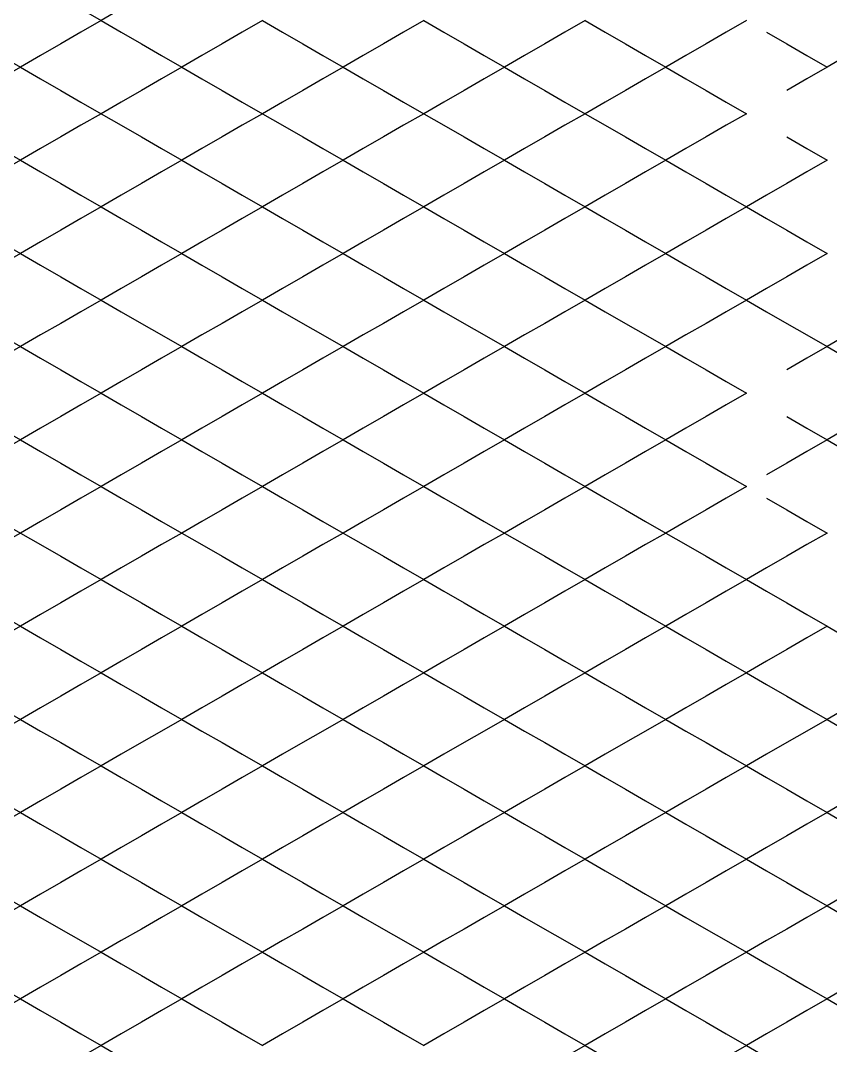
# Model space of a CAD drawing. Header units: metres. Extents: x 0 to 1028, y -291 to 246.
# Drawn here: x 413.2 to 477.1, y 7.1 to 87.9 of the extents above; entities that cross this region are included whole.
import ezdxf

# ---------------------------------------------------------------- set-up
doc = ezdxf.new("R2010")
doc.units = ezdxf.units.M
doc.layers.add('LAYER_02_PROJECTION', color=7, linetype='Continuous')

msp = doc.modelspace()

# ---------------------------------------------------------------- linework, layer by layer
at = {"layer": 'LAYER_02_PROJECTION'}
for points in [[(413.233, 91.611), (414.824, 90.692), (416.415, 89.774), (418.006, 88.855), (419.597, 87.937)], [(413.233, 91.611), (414.824, 90.692), (416.415, 89.774), (418.006, 88.855), (419.597, 87.937)], [(425.961, 91.611), (424.37, 90.692), (422.779, 89.774), (421.188, 88.855), (419.597, 87.937)], [(425.961, 91.611), (424.37, 90.692), (422.779, 89.774), (421.188, 88.855), (419.597, 87.937)], [(406.869, 87.937), (408.46, 87.018), (410.051, 86.1), (411.642, 85.181), (413.233, 84.262)], [(406.869, 87.937), (408.46, 87.018), (410.051, 86.1), (411.642, 85.181), (413.233, 84.262)], [(419.597, 87.937), (418.006, 87.018), (416.415, 86.1), (414.824, 85.181), (413.233, 84.262)], [(419.597, 87.937), (418.006, 87.018), (416.415, 86.1), (414.824, 85.181), (413.233, 84.262)], [(419.597, 87.937), (421.188, 87.018), (422.779, 86.1), (424.37, 85.181), (425.961, 84.262)], [(419.597, 87.937), (421.188, 87.018), (422.779, 86.1), (424.37, 85.181), (425.961, 84.262)], [(432.325, 87.937), (430.734, 87.018), (429.143, 86.1), (427.552, 85.181), (425.961, 84.262)], [(432.325, 87.937), (430.734, 87.018), (429.143, 86.1), (427.552, 85.181), (425.961, 84.262)], [(432.325, 87.937), (433.916, 87.018), (435.507, 86.1), (437.098, 85.181), (438.689, 84.262)], [(432.325, 87.937), (433.916, 87.018), (435.507, 86.1), (437.098, 85.181), (438.689, 84.262)], [(445.053, 87.937), (443.462, 87.018), (441.871, 86.1), (440.28, 85.181), (438.689, 84.262)], [(445.053, 87.937), (443.462, 87.018), (441.871, 86.1), (440.28, 85.181), (438.689, 84.262)], [(445.053, 87.937), (446.644, 87.018), (448.235, 86.1), (449.826, 85.181), (451.417, 84.262)], [(445.053, 87.937), (446.644, 87.018), (448.235, 86.1), (449.826, 85.181), (451.417, 84.262)], [(457.781, 87.937), (456.19, 87.018), (454.599, 86.1), (453.008, 85.181), (451.417, 84.262)], [(457.781, 87.937), (456.19, 87.018), (454.599, 86.1), (453.008, 85.181), (451.417, 84.262)], [(457.781, 87.937), (459.372, 87.018), (460.963, 86.1), (462.554, 85.181), (464.145, 84.262)], [(457.781, 87.937), (459.372, 87.018), (460.963, 86.1), (462.554, 85.181), (464.145, 84.262)], [(470.509, 87.937), (468.918, 87.018), (467.327, 86.1), (465.736, 85.181), (464.145, 84.262)], [(483.237, 87.937), (481.646, 87.018), (480.055, 86.1), (478.464, 85.181), (476.873, 84.262)], [(472.1, 87.018), (473.691, 86.1), (475.282, 85.181), (476.873, 84.262)], [(472.1, 87.018), (473.691, 86.1), (475.282, 85.181), (476.873, 84.262)], [(413.233, 84.262), (411.642, 83.344), (410.051, 82.425), (408.46, 81.507), (406.869, 80.588)], [(413.233, 84.262), (411.642, 83.344), (410.051, 82.425), (408.46, 81.507), (406.869, 80.588)], [(413.233, 84.262), (414.824, 83.344), (416.415, 82.425), (418.006, 81.507), (419.597, 80.588)], [(413.233, 84.262), (414.824, 83.344), (416.415, 82.425), (418.006, 81.507), (419.597, 80.588)], [(425.961, 84.262), (424.37, 83.344), (422.779, 82.425), (421.188, 81.507), (419.597, 80.588)], [(425.961, 84.262), (424.37, 83.344), (422.779, 82.425), (421.188, 81.507), (419.597, 80.588)], [(425.961, 84.262), (427.552, 83.344), (429.143, 82.425), (430.734, 81.507), (432.325, 80.588)], [(425.961, 84.262), (427.552, 83.344), (429.143, 82.425), (430.734, 81.507), (432.325, 80.588)], [(438.689, 84.262), (437.098, 83.344), (435.507, 82.425), (433.916, 81.507), (432.325, 80.588)], [(438.689, 84.262), (437.098, 83.344), (435.507, 82.425), (433.916, 81.507), (432.325, 80.588)], [(438.689, 84.262), (440.28, 83.344), (441.871, 82.425), (443.462, 81.507), (445.053, 80.588)], [(438.689, 84.262), (440.28, 83.344), (441.871, 82.425), (443.462, 81.507), (445.053, 80.588)], [(451.417, 84.262), (449.826, 83.344), (448.235, 82.425), (446.644, 81.507), (445.053, 80.588)], [(451.417, 84.262), (449.826, 83.344), (448.235, 82.425), (446.644, 81.507), (445.053, 80.588)], [(451.417, 84.262), (453.008, 83.344), (454.599, 82.425), (456.19, 81.507), (457.781, 80.588)], [(451.417, 84.262), (453.008, 83.344), (454.599, 82.425), (456.19, 81.507), (457.781, 80.588)], [(464.145, 84.262), (462.554, 83.344), (460.963, 82.425), (459.372, 81.507), (457.781, 80.588)], [(464.145, 84.262), (462.554, 83.344), (460.963, 82.425), (459.372, 81.507), (457.781, 80.588)], [(464.145, 84.262), (465.736, 83.344), (467.327, 82.425), (468.918, 81.507), (470.509, 80.588)], [(476.873, 84.262), (475.282, 83.344), (473.691, 82.425)], [(406.869, 80.588), (408.46, 79.67), (410.051, 78.751), (411.642, 77.833), (413.233, 76.914)], [(406.869, 80.588), (408.46, 79.67), (410.051, 78.751), (411.642, 77.833), (413.233, 76.914)], [(419.597, 80.588), (418.006, 79.67), (416.415, 78.751), (414.824, 77.833), (413.233, 76.914)], [(419.597, 80.588), (418.006, 79.67), (416.415, 78.751), (414.824, 77.833), (413.233, 76.914)], [(419.597, 80.588), (421.188, 79.67), (422.779, 78.751), (424.37, 77.833), (425.961, 76.914)], [(419.597, 80.588), (421.188, 79.67), (422.779, 78.751), (424.37, 77.833), (425.961, 76.914)], [(432.325, 80.588), (430.734, 79.67), (429.143, 78.751), (427.552, 77.833), (425.961, 76.914)], [(432.325, 80.588), (430.734, 79.67), (429.143, 78.751), (427.552, 77.833), (425.961, 76.914)], [(432.325, 80.588), (433.916, 79.67), (435.507, 78.751), (437.098, 77.833), (438.689, 76.914)], [(432.325, 80.588), (433.916, 79.67), (435.507, 78.751), (437.098, 77.833), (438.689, 76.914)], [(445.053, 80.588), (443.462, 79.67), (441.871, 78.751), (440.28, 77.833), (438.689, 76.914)], [(445.053, 80.588), (443.462, 79.67), (441.871, 78.751), (440.28, 77.833), (438.689, 76.914)], [(445.053, 80.588), (446.644, 79.67), (448.235, 78.751), (449.826, 77.833), (451.417, 76.914)], [(445.053, 80.588), (446.644, 79.67), (448.235, 78.751), (449.826, 77.833), (451.417, 76.914)], [(457.781, 80.588), (456.19, 79.67), (454.599, 78.751), (453.008, 77.833), (451.417, 76.914)], [(457.781, 80.588), (456.19, 79.67), (454.599, 78.751), (453.008, 77.833), (451.417, 76.914)], [(457.781, 80.588), (459.372, 79.67), (460.963, 78.751), (462.554, 77.833), (464.145, 76.914)], [(457.781, 80.588), (459.372, 79.67), (460.963, 78.751), (462.554, 77.833), (464.145, 76.914)], [(470.509, 80.588), (468.918, 79.67), (467.327, 78.751), (465.736, 77.833), (464.145, 76.914)], [(473.691, 78.751), (475.282, 77.833), (476.873, 76.914)], [(413.233, 76.914), (411.642, 75.995), (410.051, 75.077), (408.46, 74.158), (406.869, 73.24)], [(413.233, 76.914), (411.642, 75.995), (410.051, 75.077), (408.46, 74.158), (406.869, 73.24)], [(413.233, 76.914), (414.824, 75.995), (416.415, 75.077), (418.006, 74.158), (419.597, 73.24)], [(413.233, 76.914), (414.824, 75.995), (416.415, 75.077), (418.006, 74.158), (419.597, 73.24)], [(425.961, 76.914), (424.37, 75.995), (422.779, 75.077), (421.188, 74.158), (419.597, 73.24)], [(425.961, 76.914), (424.37, 75.995), (422.779, 75.077), (421.188, 74.158), (419.597, 73.24)], [(425.961, 76.914), (427.552, 75.995), (429.143, 75.077), (430.734, 74.158), (432.325, 73.24)], [(425.961, 76.914), (427.552, 75.995), (429.143, 75.077), (430.734, 74.158), (432.325, 73.24)], [(438.689, 76.914), (437.098, 75.995), (435.507, 75.077), (433.916, 74.158), (432.325, 73.24)], [(438.689, 76.914), (437.098, 75.995), (435.507, 75.077), (433.916, 74.158), (432.325, 73.24)], [(438.689, 76.914), (440.28, 75.995), (441.871, 75.077), (443.462, 74.158), (445.053, 73.24)], [(438.689, 76.914), (440.28, 75.995), (441.871, 75.077), (443.462, 74.158), (445.053, 73.24)], [(451.417, 76.914), (449.826, 75.995), (448.235, 75.077), (446.644, 74.158), (445.053, 73.24)], [(451.417, 76.914), (449.826, 75.995), (448.235, 75.077), (446.644, 74.158), (445.053, 73.24)], [(451.417, 76.914), (453.008, 75.995), (454.599, 75.077), (456.19, 74.158), (457.781, 73.24)], [(451.417, 76.914), (453.008, 75.995), (454.599, 75.077), (456.19, 74.158), (457.781, 73.24)], [(464.145, 76.914), (462.554, 75.995), (460.963, 75.077), (459.372, 74.158), (457.781, 73.24)], [(464.145, 76.914), (462.554, 75.995), (460.963, 75.077), (459.372, 74.158), (457.781, 73.24)], [(464.145, 76.914), (465.736, 75.995), (467.327, 75.077), (468.918, 74.158), (470.509, 73.24)], [(476.873, 76.914), (475.282, 75.995), (473.691, 75.077), (472.1, 74.158), (470.509, 73.24)], [(406.869, 73.24), (408.46, 72.321), (410.051, 71.403), (411.642, 70.484), (413.233, 69.566)], [(406.869, 73.24), (408.46, 72.321), (410.051, 71.403), (411.642, 70.484), (413.233, 69.566)], [(419.597, 73.24), (418.006, 72.321), (416.415, 71.403), (414.824, 70.484), (413.233, 69.566)], [(419.597, 73.24), (418.006, 72.321), (416.415, 71.403), (414.824, 70.484), (413.233, 69.566)], [(419.597, 73.24), (421.188, 72.321), (422.779, 71.403), (424.37, 70.484), (425.961, 69.566)], [(419.597, 73.24), (421.188, 72.321), (422.779, 71.403), (424.37, 70.484), (425.961, 69.566)], [(432.325, 73.24), (430.734, 72.321), (429.143, 71.403), (427.552, 70.484), (425.961, 69.566)], [(432.325, 73.24), (430.734, 72.321), (429.143, 71.403), (427.552, 70.484), (425.961, 69.566)], [(432.325, 73.24), (433.916, 72.321), (435.507, 71.403), (437.098, 70.484), (438.689, 69.566)], [(432.325, 73.24), (433.916, 72.321), (435.507, 71.403), (437.098, 70.484), (438.689, 69.566)], [(445.053, 73.24), (443.462, 72.321), (441.871, 71.403), (440.28, 70.484), (438.689, 69.566)], [(445.053, 73.24), (443.462, 72.321), (441.871, 71.403), (440.28, 70.484), (438.689, 69.566)], [(445.053, 73.24), (446.644, 72.321), (448.235, 71.403), (449.826, 70.484), (451.417, 69.566)], [(445.053, 73.24), (446.644, 72.321), (448.235, 71.403), (449.826, 70.484), (451.417, 69.566)], [(457.781, 73.24), (456.19, 72.321), (454.599, 71.403), (453.008, 70.484), (451.417, 69.566)], [(457.781, 73.24), (456.19, 72.321), (454.599, 71.403), (453.008, 70.484), (451.417, 69.566)], [(457.781, 73.24), (459.372, 72.321), (460.963, 71.403), (462.554, 70.484), (464.145, 69.566)], [(457.781, 73.24), (459.372, 72.321), (460.963, 71.403), (462.554, 70.484), (464.145, 69.566)], [(470.509, 73.24), (468.918, 72.321), (467.327, 71.403), (465.736, 70.484), (464.145, 69.566)], [(470.509, 73.24), (472.1, 72.321), (473.691, 71.403), (475.282, 70.484), (476.873, 69.566)], [(413.233, 69.566), (411.642, 68.647), (410.051, 67.728), (408.46, 66.81), (406.869, 65.891)], [(413.233, 69.566), (411.642, 68.647), (410.051, 67.728), (408.46, 66.81), (406.869, 65.891)], [(413.233, 69.566), (414.824, 68.647), (416.415, 67.728), (418.006, 66.81), (419.597, 65.891)], [(413.233, 69.566), (414.824, 68.647), (416.415, 67.728), (418.006, 66.81), (419.597, 65.891)], [(425.961, 69.566), (424.37, 68.647), (422.779, 67.728), (421.188, 66.81), (419.597, 65.891)], [(425.961, 69.566), (424.37, 68.647), (422.779, 67.728), (421.188, 66.81), (419.597, 65.891)], [(425.961, 69.566), (427.552, 68.647), (429.143, 67.728), (430.734, 66.81), (432.325, 65.891)], [(425.961, 69.566), (427.552, 68.647), (429.143, 67.728), (430.734, 66.81), (432.325, 65.891)], [(438.689, 69.566), (437.098, 68.647), (435.507, 67.728), (433.916, 66.81), (432.325, 65.891)], [(438.689, 69.566), (437.098, 68.647), (435.507, 67.728), (433.916, 66.81), (432.325, 65.891)], [(438.689, 69.566), (440.28, 68.647), (441.871, 67.728), (443.462, 66.81), (445.053, 65.891)], [(438.689, 69.566), (440.28, 68.647), (441.871, 67.728), (443.462, 66.81), (445.053, 65.891)], [(451.417, 69.566), (449.826, 68.647), (448.235, 67.728), (446.644, 66.81), (445.053, 65.891)], [(451.417, 69.566), (449.826, 68.647), (448.235, 67.728), (446.644, 66.81), (445.053, 65.891)], [(451.417, 69.566), (453.008, 68.647), (454.599, 67.728), (456.19, 66.81), (457.781, 65.891)], [(451.417, 69.566), (453.008, 68.647), (454.599, 67.728), (456.19, 66.81), (457.781, 65.891)], [(464.145, 69.566), (462.554, 68.647), (460.963, 67.728), (459.372, 66.81), (457.781, 65.891)], [(464.145, 69.566), (462.554, 68.647), (460.963, 67.728), (459.372, 66.81), (457.781, 65.891)], [(464.145, 69.566), (465.736, 68.647), (467.327, 67.728), (468.918, 66.81), (470.509, 65.891)], [(476.873, 69.566), (475.282, 68.647), (473.691, 67.728), (472.1, 66.81), (470.509, 65.891)], [(406.869, 65.891), (408.46, 64.973), (410.051, 64.054), (411.642, 63.136), (413.233, 62.217)], [(406.869, 65.891), (408.46, 64.973), (410.051, 64.054), (411.642, 63.136), (413.233, 62.217)], [(419.597, 65.891), (418.006, 64.973), (416.415, 64.054), (414.824, 63.136), (413.233, 62.217)], [(419.597, 65.891), (418.006, 64.973), (416.415, 64.054), (414.824, 63.136), (413.233, 62.217)], [(419.597, 65.891), (421.188, 64.973), (422.779, 64.054), (424.37, 63.136), (425.961, 62.217)], [(419.597, 65.891), (421.188, 64.973), (422.779, 64.054), (424.37, 63.136), (425.961, 62.217)], [(432.325, 65.891), (430.734, 64.973), (429.143, 64.054), (427.552, 63.136), (425.961, 62.217)], [(432.325, 65.891), (430.734, 64.973), (429.143, 64.054), (427.552, 63.136), (425.961, 62.217)], [(432.325, 65.891), (433.916, 64.973), (435.507, 64.054), (437.098, 63.136), (438.689, 62.217)], [(432.325, 65.891), (433.916, 64.973), (435.507, 64.054), (437.098, 63.136), (438.689, 62.217)], [(445.053, 65.891), (443.462, 64.973), (441.871, 64.054), (440.28, 63.136), (438.689, 62.217)], [(445.053, 65.891), (443.462, 64.973), (441.871, 64.054), (440.28, 63.136), (438.689, 62.217)], [(445.053, 65.891), (446.644, 64.973), (448.235, 64.054), (449.826, 63.136), (451.417, 62.217)], [(445.053, 65.891), (446.644, 64.973), (448.235, 64.054), (449.826, 63.136), (451.417, 62.217)], [(457.781, 65.891), (456.19, 64.973), (454.599, 64.054), (453.008, 63.136), (451.417, 62.217)], [(457.781, 65.891), (456.19, 64.973), (454.599, 64.054), (453.008, 63.136), (451.417, 62.217)], [(457.781, 65.891), (459.372, 64.973), (460.963, 64.054), (462.554, 63.136), (464.145, 62.217)], [(457.781, 65.891), (459.372, 64.973), (460.963, 64.054), (462.554, 63.136), (464.145, 62.217)], [(470.509, 65.891), (468.918, 64.973), (467.327, 64.054), (465.736, 63.136), (464.145, 62.217)], [(470.509, 65.891), (472.1, 64.973), (473.691, 64.054), (475.282, 63.136), (476.873, 62.217)], [(483.237, 65.891), (481.646, 64.973), (480.055, 64.054), (478.464, 63.136), (476.873, 62.217)], [(413.233, 62.217), (411.642, 61.298), (410.051, 60.38), (408.46, 59.461), (406.869, 58.543)], [(413.233, 62.217), (411.642, 61.298), (410.051, 60.38), (408.46, 59.461), (406.869, 58.543)], [(413.233, 62.217), (414.824, 61.298), (416.415, 60.38), (418.006, 59.461), (419.597, 58.543)], [(413.233, 62.217), (414.824, 61.298), (416.415, 60.38), (418.006, 59.461), (419.597, 58.543)], [(425.961, 62.217), (424.37, 61.298), (422.779, 60.38), (421.188, 59.461), (419.597, 58.543)], [(425.961, 62.217), (424.37, 61.298), (422.779, 60.38), (421.188, 59.461), (419.597, 58.543)], [(425.961, 62.217), (427.552, 61.298), (429.143, 60.38), (430.734, 59.461), (432.325, 58.543)], [(425.961, 62.217), (427.552, 61.298), (429.143, 60.38), (430.734, 59.461), (432.325, 58.543)], [(438.689, 62.217), (437.098, 61.298), (435.507, 60.38), (433.916, 59.461), (432.325, 58.543)], [(438.689, 62.217), (437.098, 61.298), (435.507, 60.38), (433.916, 59.461), (432.325, 58.543)], [(438.689, 62.217), (440.28, 61.298), (441.871, 60.38), (443.462, 59.461), (445.053, 58.543)], [(438.689, 62.217), (440.28, 61.298), (441.871, 60.38), (443.462, 59.461), (445.053, 58.543)], [(451.417, 62.217), (449.826, 61.298), (448.235, 60.38), (446.644, 59.461), (445.053, 58.543)], [(451.417, 62.217), (449.826, 61.298), (448.235, 60.38), (446.644, 59.461), (445.053, 58.543)], [(451.417, 62.217), (453.008, 61.298), (454.599, 60.38), (456.19, 59.461), (457.781, 58.543)], [(451.417, 62.217), (453.008, 61.298), (454.599, 60.38), (456.19, 59.461), (457.781, 58.543)], [(464.145, 62.217), (462.554, 61.298), (460.963, 60.38), (459.372, 59.461), (457.781, 58.543)], [(464.145, 62.217), (462.554, 61.298), (460.963, 60.38), (459.372, 59.461), (457.781, 58.543)], [(464.145, 62.217), (465.736, 61.298), (467.327, 60.38), (468.918, 59.461), (470.509, 58.543)], [(476.873, 62.217), (475.282, 61.298), (473.691, 60.38)], [(476.873, 62.217), (478.464, 61.298), (480.055, 60.38), (481.646, 59.461), (483.237, 58.543)], [(406.869, 58.543), (408.46, 57.624), (410.051, 56.706), (411.642, 55.787), (413.233, 54.869)], [(406.869, 58.543), (408.46, 57.624), (410.051, 56.706), (411.642, 55.787), (413.233, 54.869)], [(419.597, 58.543), (418.006, 57.624), (416.415, 56.706), (414.824, 55.787), (413.233, 54.869)], [(419.597, 58.543), (418.006, 57.624), (416.415, 56.706), (414.824, 55.787), (413.233, 54.869)], [(419.597, 58.543), (421.188, 57.624), (422.779, 56.706), (424.37, 55.787), (425.961, 54.869)], [(419.597, 58.543), (421.188, 57.624), (422.779, 56.706), (424.37, 55.787), (425.961, 54.869)], [(432.325, 58.543), (430.734, 57.624), (429.143, 56.706), (427.552, 55.787), (425.961, 54.869)], [(432.325, 58.543), (430.734, 57.624), (429.143, 56.706), (427.552, 55.787), (425.961, 54.869)], [(432.325, 58.543), (433.916, 57.624), (435.507, 56.706), (437.098, 55.787), (438.689, 54.869)], [(432.325, 58.543), (433.916, 57.624), (435.507, 56.706), (437.098, 55.787), (438.689, 54.869)], [(445.053, 58.543), (443.462, 57.624), (441.871, 56.706), (440.28, 55.787), (438.689, 54.869)], [(445.053, 58.543), (443.462, 57.624), (441.871, 56.706), (440.28, 55.787), (438.689, 54.869)], [(445.053, 58.543), (446.644, 57.624), (448.235, 56.706), (449.826, 55.787), (451.417, 54.869)], [(445.053, 58.543), (446.644, 57.624), (448.235, 56.706), (449.826, 55.787), (451.417, 54.869)], [(457.781, 58.543), (456.19, 57.624), (454.599, 56.706), (453.008, 55.787), (451.417, 54.869)], [(457.781, 58.543), (456.19, 57.624), (454.599, 56.706), (453.008, 55.787), (451.417, 54.869)], [(457.781, 58.543), (459.372, 57.624), (460.963, 56.706), (462.554, 55.787), (464.145, 54.869)], [(457.781, 58.543), (459.372, 57.624), (460.963, 56.706), (462.554, 55.787), (464.145, 54.869)], [(470.509, 58.543), (468.918, 57.624), (467.327, 56.706), (465.736, 55.787), (464.145, 54.869)], [(483.237, 58.543), (481.646, 57.624), (480.055, 56.706), (478.464, 55.787), (476.873, 54.869)], [(473.691, 56.706), (475.282, 55.787), (476.873, 54.869)], [(413.233, 54.869), (411.642, 53.95), (410.051, 53.031), (408.46, 52.113), (406.869, 51.194)], [(413.233, 54.869), (411.642, 53.95), (410.051, 53.031), (408.46, 52.113), (406.869, 51.194)], [(413.233, 54.869), (414.824, 53.95), (416.415, 53.031), (418.006, 52.113), (419.597, 51.194)], [(413.233, 54.869), (414.824, 53.95), (416.415, 53.031), (418.006, 52.113), (419.597, 51.194)], [(425.961, 54.869), (424.37, 53.95), (422.779, 53.031), (421.188, 52.113), (419.597, 51.194)], [(425.961, 54.869), (424.37, 53.95), (422.779, 53.031), (421.188, 52.113), (419.597, 51.194)], [(425.961, 54.869), (427.552, 53.95), (429.143, 53.031), (430.734, 52.113), (432.325, 51.194)], [(425.961, 54.869), (427.552, 53.95), (429.143, 53.031), (430.734, 52.113), (432.325, 51.194)], [(438.689, 54.869), (437.098, 53.95), (435.507, 53.031), (433.916, 52.113), (432.325, 51.194)], [(438.689, 54.869), (437.098, 53.95), (435.507, 53.031), (433.916, 52.113), (432.325, 51.194)], [(438.689, 54.869), (440.28, 53.95), (441.871, 53.031), (443.462, 52.113), (445.053, 51.194)], [(438.689, 54.869), (440.28, 53.95), (441.871, 53.031), (443.462, 52.113), (445.053, 51.194)], [(451.417, 54.869), (449.826, 53.95), (448.235, 53.031), (446.644, 52.113), (445.053, 51.194)], [(451.417, 54.869), (449.826, 53.95), (448.235, 53.031), (446.644, 52.113), (445.053, 51.194)], [(451.417, 54.869), (453.008, 53.95), (454.599, 53.031), (456.19, 52.113), (457.781, 51.194)], [(451.417, 54.869), (453.008, 53.95), (454.599, 53.031), (456.19, 52.113), (457.781, 51.194)], [(464.145, 54.869), (462.554, 53.95), (460.963, 53.031), (459.372, 52.113), (457.781, 51.194)], [(464.145, 54.869), (462.554, 53.95), (460.963, 53.031), (459.372, 52.113), (457.781, 51.194)], [(464.145, 54.869), (465.736, 53.95), (467.327, 53.031), (468.918, 52.113), (470.509, 51.194)], [(476.873, 54.869), (475.282, 53.95), (473.691, 53.031), (472.1, 52.113)], [(476.873, 54.869), (478.464, 53.95), (480.055, 53.031), (481.646, 52.113), (483.237, 51.194)], [(406.869, 51.194), (408.46, 50.276), (410.051, 49.357), (411.642, 48.439), (413.233, 47.52)], [(406.869, 51.194), (408.46, 50.276), (410.051, 49.357), (411.642, 48.439), (413.233, 47.52)], [(419.597, 51.194), (418.006, 50.276), (416.415, 49.357), (414.824, 48.439), (413.233, 47.52)], [(419.597, 51.194), (418.006, 50.276), (416.415, 49.357), (414.824, 48.439), (413.233, 47.52)], [(419.597, 51.194), (421.188, 50.276), (422.779, 49.357), (424.37, 48.439), (425.961, 47.52)], [(419.597, 51.194), (421.188, 50.276), (422.779, 49.357), (424.37, 48.439), (425.961, 47.52)], [(432.325, 51.194), (430.734, 50.276), (429.143, 49.357), (427.552, 48.439), (425.961, 47.52)], [(432.325, 51.194), (430.734, 50.276), (429.143, 49.357), (427.552, 48.439), (425.961, 47.52)], [(432.325, 51.194), (433.916, 50.276), (435.507, 49.357), (437.098, 48.439), (438.689, 47.52)], [(432.325, 51.194), (433.916, 50.276), (435.507, 49.357), (437.098, 48.439), (438.689, 47.52)], [(445.053, 51.194), (443.462, 50.276), (441.871, 49.357), (440.28, 48.439), (438.689, 47.52)], [(445.053, 51.194), (443.462, 50.276), (441.871, 49.357), (440.28, 48.439), (438.689, 47.52)], [(445.053, 51.194), (446.644, 50.276), (448.235, 49.357), (449.826, 48.439), (451.417, 47.52)], [(445.053, 51.194), (446.644, 50.276), (448.235, 49.357), (449.826, 48.439), (451.417, 47.52)], [(457.781, 51.194), (456.19, 50.276), (454.599, 49.357), (453.008, 48.439), (451.417, 47.52)], [(457.781, 51.194), (456.19, 50.276), (454.599, 49.357), (453.008, 48.439), (451.417, 47.52)], [(457.781, 51.194), (459.372, 50.276), (460.963, 49.357), (462.554, 48.439), (464.145, 47.52)], [(457.781, 51.194), (459.372, 50.276), (460.963, 49.357), (462.554, 48.439), (464.145, 47.52)], [(470.509, 51.194), (468.918, 50.276), (467.327, 49.357), (465.736, 48.439), (464.145, 47.52)], [(472.1, 50.276), (473.691, 49.357), (475.282, 48.439), (476.873, 47.52)], [(413.233, 47.52), (411.642, 46.602), (410.051, 45.683), (408.46, 44.764), (406.869, 43.846)], [(413.233, 47.52), (411.642, 46.602), (410.051, 45.683), (408.46, 44.764), (406.869, 43.846)], [(413.233, 47.52), (414.824, 46.602), (416.415, 45.683), (418.006, 44.764), (419.597, 43.846)], [(413.233, 47.52), (414.824, 46.602), (416.415, 45.683), (418.006, 44.764), (419.597, 43.846)], [(425.961, 47.52), (424.37, 46.602), (422.779, 45.683), (421.188, 44.764), (419.597, 43.846)], [(425.961, 47.52), (424.37, 46.602), (422.779, 45.683), (421.188, 44.764), (419.597, 43.846)], [(425.961, 47.52), (427.552, 46.602), (429.143, 45.683), (430.734, 44.764), (432.325, 43.846)], [(425.961, 47.52), (427.552, 46.602), (429.143, 45.683), (430.734, 44.764), (432.325, 43.846)], [(438.689, 47.52), (437.098, 46.602), (435.507, 45.683), (433.916, 44.764), (432.325, 43.846)], [(438.689, 47.52), (437.098, 46.602), (435.507, 45.683), (433.916, 44.764), (432.325, 43.846)], [(438.689, 47.52), (440.28, 46.602), (441.871, 45.683), (443.462, 44.764), (445.053, 43.846)], [(438.689, 47.52), (440.28, 46.602), (441.871, 45.683), (443.462, 44.764), (445.053, 43.846)], [(451.417, 47.52), (449.826, 46.602), (448.235, 45.683), (446.644, 44.764), (445.053, 43.846)], [(451.417, 47.52), (449.826, 46.602), (448.235, 45.683), (446.644, 44.764), (445.053, 43.846)], [(451.417, 47.52), (453.008, 46.602), (454.599, 45.683), (456.19, 44.764), (457.781, 43.846)], [(451.417, 47.52), (453.008, 46.602), (454.599, 45.683), (456.19, 44.764), (457.781, 43.846)], [(464.145, 47.52), (462.554, 46.602), (460.963, 45.683), (459.372, 44.764), (457.781, 43.846)], [(464.145, 47.52), (462.554, 46.602), (460.963, 45.683), (459.372, 44.764), (457.781, 43.846)], [(464.145, 47.52), (465.736, 46.602), (467.327, 45.683), (468.918, 44.764), (470.509, 43.846)], [(476.873, 47.52), (475.282, 46.602), (473.691, 45.683), (472.1, 44.764), (470.509, 43.846)], [(406.869, 43.846), (408.46, 42.927), (410.051, 42.009), (411.642, 41.09), (413.233, 40.172)], [(406.869, 43.846), (408.46, 42.927), (410.051, 42.009), (411.642, 41.09), (413.233, 40.172)], [(419.597, 43.846), (418.006, 42.927), (416.415, 42.009), (414.824, 41.09), (413.233, 40.172)], [(419.597, 43.846), (418.006, 42.927), (416.415, 42.009), (414.824, 41.09), (413.233, 40.172)], [(419.597, 43.846), (421.188, 42.927), (422.779, 42.009), (424.37, 41.09), (425.961, 40.172)], [(419.597, 43.846), (421.188, 42.927), (422.779, 42.009), (424.37, 41.09), (425.961, 40.172)], [(432.325, 43.846), (430.734, 42.927), (429.143, 42.009), (427.552, 41.09), (425.961, 40.172)], [(432.325, 43.846), (430.734, 42.927), (429.143, 42.009), (427.552, 41.09), (425.961, 40.172)], [(432.325, 43.846), (433.916, 42.927), (435.507, 42.009), (437.098, 41.09), (438.689, 40.172)], [(432.325, 43.846), (433.916, 42.927), (435.507, 42.009), (437.098, 41.09), (438.689, 40.172)], [(445.053, 43.846), (443.462, 42.927), (441.871, 42.009), (440.28, 41.09), (438.689, 40.172)], [(445.053, 43.846), (443.462, 42.927), (441.871, 42.009), (440.28, 41.09), (438.689, 40.172)], [(445.053, 43.846), (446.644, 42.927), (448.235, 42.009), (449.826, 41.09), (451.417, 40.172)], [(445.053, 43.846), (446.644, 42.927), (448.235, 42.009), (449.826, 41.09), (451.417, 40.172)], [(457.781, 43.846), (456.19, 42.927), (454.599, 42.009), (453.008, 41.09), (451.417, 40.172)], [(457.781, 43.846), (456.19, 42.927), (454.599, 42.009), (453.008, 41.09), (451.417, 40.172)], [(457.781, 43.846), (459.372, 42.927), (460.963, 42.009), (462.554, 41.09), (464.145, 40.172)], [(457.781, 43.846), (459.372, 42.927), (460.963, 42.009), (462.554, 41.09), (464.145, 40.172)], [(470.509, 43.846), (468.918, 42.927), (467.327, 42.009), (465.736, 41.09), (464.145, 40.172)], [(470.509, 43.846), (468.918, 42.927), (467.327, 42.009), (465.736, 41.09), (464.145, 40.172)], [(470.509, 43.846), (472.1, 42.927), (473.691, 42.009), (475.282, 41.09), (476.873, 40.172)], [(470.509, 43.846), (472.1, 42.927), (473.691, 42.009), (475.282, 41.09), (476.873, 40.172)], [(413.233, 40.172), (411.642, 39.253), (410.051, 38.335), (408.46, 37.416), (406.869, 36.497)], [(413.233, 40.172), (411.642, 39.253), (410.051, 38.335), (408.46, 37.416), (406.869, 36.497)], [(413.233, 40.172), (414.824, 39.253), (416.415, 38.335), (418.006, 37.416), (419.597, 36.497)], [(413.233, 40.172), (414.824, 39.253), (416.415, 38.335), (418.006, 37.416), (419.597, 36.497)], [(425.961, 40.172), (424.37, 39.253), (422.779, 38.335), (421.188, 37.416), (419.597, 36.497)], [(425.961, 40.172), (424.37, 39.253), (422.779, 38.335), (421.188, 37.416), (419.597, 36.497)], [(425.961, 40.172), (427.552, 39.253), (429.143, 38.335), (430.734, 37.416), (432.325, 36.497)], [(425.961, 40.172), (427.552, 39.253), (429.143, 38.335), (430.734, 37.416), (432.325, 36.497)], [(438.689, 40.172), (437.098, 39.253), (435.507, 38.335), (433.916, 37.416), (432.325, 36.497)], [(438.689, 40.172), (437.098, 39.253), (435.507, 38.335), (433.916, 37.416), (432.325, 36.497)], [(438.689, 40.172), (440.28, 39.253), (441.871, 38.335), (443.462, 37.416), (445.053, 36.497)], [(438.689, 40.172), (440.28, 39.253), (441.871, 38.335), (443.462, 37.416), (445.053, 36.497)], [(451.417, 40.172), (449.826, 39.253), (448.235, 38.335), (446.644, 37.416), (445.053, 36.497)], [(451.417, 40.172), (449.826, 39.253), (448.235, 38.335), (446.644, 37.416), (445.053, 36.497)], [(451.417, 40.172), (453.008, 39.253), (454.599, 38.335), (456.19, 37.416), (457.781, 36.497)], [(451.417, 40.172), (453.008, 39.253), (454.599, 38.335), (456.19, 37.416), (457.781, 36.497)], [(464.145, 40.172), (462.554, 39.253), (460.963, 38.335), (459.372, 37.416), (457.781, 36.497)], [(464.145, 40.172), (462.554, 39.253), (460.963, 38.335), (459.372, 37.416), (457.781, 36.497)], [(464.145, 40.172), (465.736, 39.253), (467.327, 38.335), (468.918, 37.416), (470.509, 36.497)], [(464.145, 40.172), (465.736, 39.253), (467.327, 38.335), (468.918, 37.416), (470.509, 36.497)], [(476.873, 40.172), (475.282, 39.253), (473.691, 38.335), (472.1, 37.416), (470.509, 36.497)], [(476.873, 40.172), (475.282, 39.253), (473.691, 38.335), (472.1, 37.416), (470.509, 36.497)], [(476.873, 40.172), (478.464, 39.253), (480.055, 38.335), (481.646, 37.416), (483.237, 36.497)], [(476.873, 40.172), (478.464, 39.253), (480.055, 38.335), (481.646, 37.416), (483.237, 36.497)], [(406.869, 36.497), (408.46, 35.579), (410.051, 34.66), (411.642, 33.742), (413.233, 32.823)], [(406.869, 36.497), (408.46, 35.579), (410.051, 34.66), (411.642, 33.742), (413.233, 32.823)], [(419.597, 36.497), (418.006, 35.579), (416.415, 34.66), (414.824, 33.742), (413.233, 32.823)], [(419.597, 36.497), (418.006, 35.579), (416.415, 34.66), (414.824, 33.742), (413.233, 32.823)], [(419.597, 36.497), (421.188, 35.579), (422.779, 34.66), (424.37, 33.742), (425.961, 32.823)], [(419.597, 36.497), (421.188, 35.579), (422.779, 34.66), (424.37, 33.742), (425.961, 32.823)], [(432.325, 36.497), (430.734, 35.579), (429.143, 34.66), (427.552, 33.742), (425.961, 32.823)], [(432.325, 36.497), (430.734, 35.579), (429.143, 34.66), (427.552, 33.742), (425.961, 32.823)], [(432.325, 36.497), (433.916, 35.579), (435.507, 34.66), (437.098, 33.742), (438.689, 32.823)], [(432.325, 36.497), (433.916, 35.579), (435.507, 34.66), (437.098, 33.742), (438.689, 32.823)], [(445.053, 36.497), (443.462, 35.579), (441.871, 34.66), (440.28, 33.742), (438.689, 32.823)], [(445.053, 36.497), (443.462, 35.579), (441.871, 34.66), (440.28, 33.742), (438.689, 32.823)], [(445.053, 36.497), (446.644, 35.579), (448.235, 34.66), (449.826, 33.742), (451.417, 32.823)], [(445.053, 36.497), (446.644, 35.579), (448.235, 34.66), (449.826, 33.742), (451.417, 32.823)], [(457.781, 36.497), (456.19, 35.579), (454.599, 34.66), (453.008, 33.742), (451.417, 32.823)], [(457.781, 36.497), (456.19, 35.579), (454.599, 34.66), (453.008, 33.742), (451.417, 32.823)], [(457.781, 36.497), (459.372, 35.579), (460.963, 34.66), (462.554, 33.742), (464.145, 32.823)], [(457.781, 36.497), (459.372, 35.579), (460.963, 34.66), (462.554, 33.742), (464.145, 32.823)], [(470.509, 36.497), (468.918, 35.579), (467.327, 34.66), (465.736, 33.742), (464.145, 32.823)], [(470.509, 36.497), (468.918, 35.579), (467.327, 34.66), (465.736, 33.742), (464.145, 32.823)], [(470.509, 36.497), (472.1, 35.579), (473.691, 34.66), (475.282, 33.742), (476.873, 32.823)], [(470.509, 36.497), (472.1, 35.579), (473.691, 34.66), (475.282, 33.742), (476.873, 32.823)], [(483.237, 36.497), (481.646, 35.579), (480.055, 34.66), (478.464, 33.742), (476.873, 32.823)], [(483.237, 36.497), (481.646, 35.579), (480.055, 34.66), (478.464, 33.742), (476.873, 32.823)], [(413.233, 32.823), (411.642, 31.905), (410.051, 30.986), (408.46, 30.067), (406.869, 29.149)], [(413.233, 32.823), (411.642, 31.905), (410.051, 30.986), (408.46, 30.067), (406.869, 29.149)], [(413.233, 32.823), (414.824, 31.905), (416.415, 30.986), (418.006, 30.067), (419.597, 29.149)], [(413.233, 32.823), (414.824, 31.905), (416.415, 30.986), (418.006, 30.067), (419.597, 29.149)], [(425.961, 32.823), (424.37, 31.905), (422.779, 30.986), (421.188, 30.067), (419.597, 29.149)], [(425.961, 32.823), (424.37, 31.905), (422.779, 30.986), (421.188, 30.067), (419.597, 29.149)], [(425.961, 32.823), (427.552, 31.905), (429.143, 30.986), (430.734, 30.067), (432.325, 29.149)], [(425.961, 32.823), (427.552, 31.905), (429.143, 30.986), (430.734, 30.067), (432.325, 29.149)], [(438.689, 32.823), (437.098, 31.905), (435.507, 30.986), (433.916, 30.067), (432.325, 29.149)], [(438.689, 32.823), (437.098, 31.905), (435.507, 30.986), (433.916, 30.067), (432.325, 29.149)], [(438.689, 32.823), (440.28, 31.905), (441.871, 30.986), (443.462, 30.067), (445.053, 29.149)], [(438.689, 32.823), (440.28, 31.905), (441.871, 30.986), (443.462, 30.067), (445.053, 29.149)], [(451.417, 32.823), (449.826, 31.905), (448.235, 30.986), (446.644, 30.067), (445.053, 29.149)], [(451.417, 32.823), (449.826, 31.905), (448.235, 30.986), (446.644, 30.067), (445.053, 29.149)], [(451.417, 32.823), (453.008, 31.905), (454.599, 30.986), (456.19, 30.067), (457.781, 29.149)], [(451.417, 32.823), (453.008, 31.905), (454.599, 30.986), (456.19, 30.067), (457.781, 29.149)], [(464.145, 32.823), (462.554, 31.905), (460.963, 30.986), (459.372, 30.067), (457.781, 29.149)], [(464.145, 32.823), (462.554, 31.905), (460.963, 30.986), (459.372, 30.067), (457.781, 29.149)], [(464.145, 32.823), (465.736, 31.905), (467.327, 30.986), (468.918, 30.067), (470.509, 29.149)], [(464.145, 32.823), (465.736, 31.905), (467.327, 30.986), (468.918, 30.067), (470.509, 29.149)], [(476.873, 32.823), (475.282, 31.905), (473.691, 30.986), (472.1, 30.067), (470.509, 29.149)], [(476.873, 32.823), (475.282, 31.905), (473.691, 30.986), (472.1, 30.067), (470.509, 29.149)], [(476.873, 32.823), (478.464, 31.905), (480.055, 30.986), (481.646, 30.067), (483.237, 29.149)], [(476.873, 32.823), (478.464, 31.905), (480.055, 30.986), (481.646, 30.067), (483.237, 29.149)], [(406.869, 29.149), (408.46, 28.23), (410.051, 27.312), (411.642, 26.393), (413.233, 25.475)], [(406.869, 29.149), (408.46, 28.23), (410.051, 27.312), (411.642, 26.393), (413.233, 25.475)], [(419.597, 29.149), (418.006, 28.23), (416.415, 27.312), (414.824, 26.393), (413.233, 25.475)], [(419.597, 29.149), (418.006, 28.23), (416.415, 27.312), (414.824, 26.393), (413.233, 25.475)], [(419.597, 29.149), (421.188, 28.23), (422.779, 27.312), (424.37, 26.393), (425.961, 25.475)], [(419.597, 29.149), (421.188, 28.23), (422.779, 27.312), (424.37, 26.393), (425.961, 25.475)], [(432.325, 29.149), (430.734, 28.23), (429.143, 27.312), (427.552, 26.393), (425.961, 25.475)], [(432.325, 29.149), (430.734, 28.23), (429.143, 27.312), (427.552, 26.393), (425.961, 25.475)], [(432.325, 29.149), (433.916, 28.23), (435.507, 27.312), (437.098, 26.393), (438.689, 25.475)], [(432.325, 29.149), (433.916, 28.23), (435.507, 27.312), (437.098, 26.393), (438.689, 25.475)], [(445.053, 29.149), (443.462, 28.23), (441.871, 27.312), (440.28, 26.393), (438.689, 25.475)], [(445.053, 29.149), (443.462, 28.23), (441.871, 27.312), (440.28, 26.393), (438.689, 25.475)], [(445.053, 29.149), (446.644, 28.23), (448.235, 27.312), (449.826, 26.393), (451.417, 25.475)], [(445.053, 29.149), (446.644, 28.23), (448.235, 27.312), (449.826, 26.393), (451.417, 25.475)], [(457.781, 29.149), (456.19, 28.23), (454.599, 27.312), (453.008, 26.393), (451.417, 25.475)], [(457.781, 29.149), (456.19, 28.23), (454.599, 27.312), (453.008, 26.393), (451.417, 25.475)], [(457.781, 29.149), (459.372, 28.23), (460.963, 27.312), (462.554, 26.393), (464.145, 25.475)], [(457.781, 29.149), (459.372, 28.23), (460.963, 27.312), (462.554, 26.393), (464.145, 25.475)], [(470.509, 29.149), (468.918, 28.23), (467.327, 27.312), (465.736, 26.393), (464.145, 25.475)], [(470.509, 29.149), (468.918, 28.23), (467.327, 27.312), (465.736, 26.393), (464.145, 25.475)], [(470.509, 29.149), (472.1, 28.23), (473.691, 27.312), (475.282, 26.393), (476.873, 25.475)], [(470.509, 29.149), (472.1, 28.23), (473.691, 27.312), (475.282, 26.393), (476.873, 25.475)], [(483.237, 29.149), (481.646, 28.23), (480.055, 27.312), (478.464, 26.393), (476.873, 25.475)], [(483.237, 29.149), (481.646, 28.23), (480.055, 27.312), (478.464, 26.393), (476.873, 25.475)], [(413.233, 25.475), (411.642, 24.556), (410.051, 23.638), (408.46, 22.719), (406.869, 21.8)], [(413.233, 25.475), (411.642, 24.556), (410.051, 23.638), (408.46, 22.719), (406.869, 21.8)], [(413.233, 25.475), (414.824, 24.556), (416.415, 23.638), (418.006, 22.719), (419.597, 21.8)], [(413.233, 25.475), (414.824, 24.556), (416.415, 23.638), (418.006, 22.719), (419.597, 21.8)], [(425.961, 25.475), (424.37, 24.556), (422.779, 23.638), (421.188, 22.719), (419.597, 21.8)], [(425.961, 25.475), (424.37, 24.556), (422.779, 23.638), (421.188, 22.719), (419.597, 21.8)], [(425.961, 25.475), (427.552, 24.556), (429.143, 23.638), (430.734, 22.719), (432.325, 21.8)], [(425.961, 25.475), (427.552, 24.556), (429.143, 23.638), (430.734, 22.719), (432.325, 21.8)], [(438.689, 25.475), (437.098, 24.556), (435.507, 23.638), (433.916, 22.719), (432.325, 21.8)], [(438.689, 25.475), (437.098, 24.556), (435.507, 23.638), (433.916, 22.719), (432.325, 21.8)], [(438.689, 25.475), (440.28, 24.556), (441.871, 23.638), (443.462, 22.719), (445.053, 21.8)], [(438.689, 25.475), (440.28, 24.556), (441.871, 23.638), (443.462, 22.719), (445.053, 21.8)], [(451.417, 25.475), (449.826, 24.556), (448.235, 23.638), (446.644, 22.719), (445.053, 21.8)], [(451.417, 25.475), (449.826, 24.556), (448.235, 23.638), (446.644, 22.719), (445.053, 21.8)], [(451.417, 25.475), (453.008, 24.556), (454.599, 23.638), (456.19, 22.719), (457.781, 21.8)], [(451.417, 25.475), (453.008, 24.556), (454.599, 23.638), (456.19, 22.719), (457.781, 21.8)], [(464.145, 25.475), (462.554, 24.556), (460.963, 23.638), (459.372, 22.719), (457.781, 21.8)], [(464.145, 25.475), (462.554, 24.556), (460.963, 23.638), (459.372, 22.719), (457.781, 21.8)], [(464.145, 25.475), (465.736, 24.556), (467.327, 23.638), (468.918, 22.719), (470.509, 21.8)], [(464.145, 25.475), (465.736, 24.556), (467.327, 23.638), (468.918, 22.719), (470.509, 21.8)], [(476.873, 25.475), (475.282, 24.556), (473.691, 23.638), (472.1, 22.719), (470.509, 21.8)], [(476.873, 25.475), (475.282, 24.556), (473.691, 23.638), (472.1, 22.719), (470.509, 21.8)], [(476.873, 25.475), (478.464, 24.556), (480.055, 23.638), (481.646, 22.719), (483.237, 21.8)], [(476.873, 25.475), (478.464, 24.556), (480.055, 23.638), (481.646, 22.719), (483.237, 21.8)], [(406.869, 21.8), (408.46, 20.882), (410.051, 19.963), (411.642, 19.045), (413.233, 18.126)], [(406.869, 21.8), (408.46, 20.882), (410.051, 19.963), (411.642, 19.045), (413.233, 18.126)], [(419.597, 21.8), (418.006, 20.882), (416.415, 19.963), (414.824, 19.045), (413.233, 18.126)], [(419.597, 21.8), (418.006, 20.882), (416.415, 19.963), (414.824, 19.045), (413.233, 18.126)], [(419.597, 21.8), (421.188, 20.882), (422.779, 19.963), (424.37, 19.045), (425.961, 18.126)], [(419.597, 21.8), (421.188, 20.882), (422.779, 19.963), (424.37, 19.045), (425.961, 18.126)], [(432.325, 21.8), (430.734, 20.882), (429.143, 19.963), (427.552, 19.045), (425.961, 18.126)], [(432.325, 21.8), (430.734, 20.882), (429.143, 19.963), (427.552, 19.045), (425.961, 18.126)], [(432.325, 21.8), (433.916, 20.882), (435.507, 19.963), (437.098, 19.045), (438.689, 18.126)], [(432.325, 21.8), (433.916, 20.882), (435.507, 19.963), (437.098, 19.045), (438.689, 18.126)], [(445.053, 21.8), (443.462, 20.882), (441.871, 19.963), (440.28, 19.045), (438.689, 18.126)], [(445.053, 21.8), (443.462, 20.882), (441.871, 19.963), (440.28, 19.045), (438.689, 18.126)], [(445.053, 21.8), (446.644, 20.882), (448.235, 19.963), (449.826, 19.045), (451.417, 18.126)], [(445.053, 21.8), (446.644, 20.882), (448.235, 19.963), (449.826, 19.045), (451.417, 18.126)], [(457.781, 21.8), (456.19, 20.882), (454.599, 19.963), (453.008, 19.045), (451.417, 18.126)], [(457.781, 21.8), (456.19, 20.882), (454.599, 19.963), (453.008, 19.045), (451.417, 18.126)], [(457.781, 21.8), (459.372, 20.882), (460.963, 19.963), (462.554, 19.045), (464.145, 18.126)], [(457.781, 21.8), (459.372, 20.882), (460.963, 19.963), (462.554, 19.045), (464.145, 18.126)], [(470.509, 21.8), (468.918, 20.882), (467.327, 19.963), (465.736, 19.045), (464.145, 18.126)], [(470.509, 21.8), (468.918, 20.882), (467.327, 19.963), (465.736, 19.045), (464.145, 18.126)], [(470.509, 21.8), (472.1, 20.882), (473.691, 19.963), (475.282, 19.045), (476.873, 18.126)], [(470.509, 21.8), (472.1, 20.882), (473.691, 19.963), (475.282, 19.045), (476.873, 18.126)], [(483.237, 21.8), (481.646, 20.882), (480.055, 19.963), (478.464, 19.045), (476.873, 18.126)], [(483.237, 21.8), (481.646, 20.882), (480.055, 19.963), (478.464, 19.045), (476.873, 18.126)], [(413.233, 18.126), (411.642, 17.208), (410.051, 16.289), (408.46, 15.371), (406.869, 14.452)], [(413.233, 18.126), (411.642, 17.208), (410.051, 16.289), (408.46, 15.371), (406.869, 14.452)], [(413.233, 18.126), (414.824, 17.208), (416.415, 16.289), (418.006, 15.371), (419.597, 14.452)], [(413.233, 18.126), (414.824, 17.208), (416.415, 16.289), (418.006, 15.371), (419.597, 14.452)], [(425.961, 18.126), (424.37, 17.208), (422.779, 16.289), (421.188, 15.371), (419.597, 14.452)], [(425.961, 18.126), (424.37, 17.208), (422.779, 16.289), (421.188, 15.371), (419.597, 14.452)], [(425.961, 18.126), (427.552, 17.208), (429.143, 16.289), (430.734, 15.371), (432.325, 14.452)], [(425.961, 18.126), (427.552, 17.208), (429.143, 16.289), (430.734, 15.371), (432.325, 14.452)], [(438.689, 18.126), (437.098, 17.208), (435.507, 16.289), (433.916, 15.371), (432.325, 14.452)], [(438.689, 18.126), (437.098, 17.208), (435.507, 16.289), (433.916, 15.371), (432.325, 14.452)], [(438.689, 18.126), (440.28, 17.208), (441.871, 16.289), (443.462, 15.371), (445.053, 14.452)], [(438.689, 18.126), (440.28, 17.208), (441.871, 16.289), (443.462, 15.371), (445.053, 14.452)], [(451.417, 18.126), (449.826, 17.208), (448.235, 16.289), (446.644, 15.371), (445.053, 14.452)], [(451.417, 18.126), (449.826, 17.208), (448.235, 16.289), (446.644, 15.371), (445.053, 14.452)], [(451.417, 18.126), (453.008, 17.208), (454.599, 16.289), (456.19, 15.371), (457.781, 14.452)], [(451.417, 18.126), (453.008, 17.208), (454.599, 16.289), (456.19, 15.371), (457.781, 14.452)], [(464.145, 18.126), (462.554, 17.208), (460.963, 16.289), (459.372, 15.371), (457.781, 14.452)], [(464.145, 18.126), (462.554, 17.208), (460.963, 16.289), (459.372, 15.371), (457.781, 14.452)], [(464.145, 18.126), (465.736, 17.208), (467.327, 16.289), (468.918, 15.371), (470.509, 14.452)], [(464.145, 18.126), (465.736, 17.208), (467.327, 16.289), (468.918, 15.371), (470.509, 14.452)], [(476.873, 18.126), (475.282, 17.208), (473.691, 16.289), (472.1, 15.371), (470.509, 14.452)], [(476.873, 18.126), (475.282, 17.208), (473.691, 16.289), (472.1, 15.371), (470.509, 14.452)], [(476.873, 18.126), (478.464, 17.208), (480.055, 16.289), (481.646, 15.371), (483.237, 14.452)], [(476.873, 18.126), (478.464, 17.208), (480.055, 16.289), (481.646, 15.371), (483.237, 14.452)], [(406.869, 14.452), (408.46, 13.533), (410.051, 12.615), (411.642, 11.696), (413.233, 10.778)], [(406.869, 14.452), (408.46, 13.533), (410.051, 12.615), (411.642, 11.696), (413.233, 10.778)], [(419.597, 14.452), (418.006, 13.533), (416.415, 12.615), (414.824, 11.696), (413.233, 10.778)], [(419.597, 14.452), (418.006, 13.533), (416.415, 12.615), (414.824, 11.696), (413.233, 10.778)], [(419.597, 14.452), (421.188, 13.533), (422.779, 12.615), (424.37, 11.696), (425.961, 10.778)], [(419.597, 14.452), (421.188, 13.533), (422.779, 12.615), (424.37, 11.696), (425.961, 10.778)], [(432.325, 14.452), (430.734, 13.533), (429.143, 12.615), (427.552, 11.696), (425.961, 10.778)], [(432.325, 14.452), (430.734, 13.533), (429.143, 12.615), (427.552, 11.696), (425.961, 10.778)], [(432.325, 14.452), (433.916, 13.533), (435.507, 12.615), (437.098, 11.696), (438.689, 10.778)], [(432.325, 14.452), (433.916, 13.533), (435.507, 12.615), (437.098, 11.696), (438.689, 10.778)], [(445.053, 14.452), (443.462, 13.533), (441.871, 12.615), (440.28, 11.696), (438.689, 10.778)], [(445.053, 14.452), (443.462, 13.533), (441.871, 12.615), (440.28, 11.696), (438.689, 10.778)], [(445.053, 14.452), (446.644, 13.533), (448.235, 12.615), (449.826, 11.696), (451.417, 10.778)], [(445.053, 14.452), (446.644, 13.533), (448.235, 12.615), (449.826, 11.696), (451.417, 10.778)], [(457.781, 14.452), (456.19, 13.533), (454.599, 12.615), (453.008, 11.696), (451.417, 10.778)], [(457.781, 14.452), (456.19, 13.533), (454.599, 12.615), (453.008, 11.696), (451.417, 10.778)], [(457.781, 14.452), (459.372, 13.533), (460.963, 12.615), (462.554, 11.696), (464.145, 10.778)], [(457.781, 14.452), (459.372, 13.533), (460.963, 12.615), (462.554, 11.696), (464.145, 10.778)], [(470.509, 14.452), (468.918, 13.533), (467.327, 12.615), (465.736, 11.696), (464.145, 10.778)], [(470.509, 14.452), (468.918, 13.533), (467.327, 12.615), (465.736, 11.696), (464.145, 10.778)], [(470.509, 14.452), (472.1, 13.533), (473.691, 12.615), (475.282, 11.696), (476.873, 10.778)], [(470.509, 14.452), (472.1, 13.533), (473.691, 12.615), (475.282, 11.696), (476.873, 10.778)], [(483.237, 14.452), (481.646, 13.533), (480.055, 12.615), (478.464, 11.696), (476.873, 10.778)], [(483.237, 14.452), (481.646, 13.533), (480.055, 12.615), (478.464, 11.696), (476.873, 10.778)], [(413.233, 10.778), (411.642, 9.859), (410.051, 8.941), (408.46, 8.022), (406.869, 7.104)], [(413.233, 10.778), (411.642, 9.859), (410.051, 8.941), (408.46, 8.022), (406.869, 7.104)], [(413.233, 10.778), (414.824, 9.859), (416.415, 8.941), (418.006, 8.022), (419.597, 7.104)], [(413.233, 10.778), (414.824, 9.859), (416.415, 8.941), (418.006, 8.022), (419.597, 7.104)], [(425.961, 10.778), (424.37, 9.859), (422.779, 8.941), (421.188, 8.022), (419.597, 7.104)], [(425.961, 10.778), (424.37, 9.859), (422.779, 8.941), (421.188, 8.022), (419.597, 7.104)], [(425.961, 10.778), (427.552, 9.859), (429.143, 8.941), (430.734, 8.022), (432.325, 7.104)], [(425.961, 10.778), (427.552, 9.859), (429.143, 8.941), (430.734, 8.022), (432.325, 7.104)], [(438.689, 10.778), (437.098, 9.859), (435.507, 8.941), (433.916, 8.022), (432.325, 7.104)], [(438.689, 10.778), (437.098, 9.859), (435.507, 8.941), (433.916, 8.022), (432.325, 7.104)], [(438.689, 10.778), (440.28, 9.859), (441.871, 8.941), (443.462, 8.022), (445.053, 7.104)], [(438.689, 10.778), (440.28, 9.859), (441.871, 8.941), (443.462, 8.022), (445.053, 7.104)], [(451.417, 10.778), (449.826, 9.859), (448.235, 8.941), (446.644, 8.022), (445.053, 7.104)], [(451.417, 10.778), (449.826, 9.859), (448.235, 8.941), (446.644, 8.022), (445.053, 7.104)], [(451.417, 10.778), (453.008, 9.859), (454.599, 8.941), (456.19, 8.022), (457.781, 7.104)], [(451.417, 10.778), (453.008, 9.859), (454.599, 8.941), (456.19, 8.022), (457.781, 7.104)], [(464.145, 10.778), (462.554, 9.859), (460.963, 8.941), (459.372, 8.022), (457.781, 7.104)], [(464.145, 10.778), (462.554, 9.859), (460.963, 8.941), (459.372, 8.022), (457.781, 7.104)], [(464.145, 10.778), (465.736, 9.859), (467.327, 8.941), (468.918, 8.022), (470.509, 7.104)], [(464.145, 10.778), (465.736, 9.859), (467.327, 8.941), (468.918, 8.022), (470.509, 7.104)], [(476.873, 10.778), (475.282, 9.859), (473.691, 8.941), (472.1, 8.022), (470.509, 7.104)], [(476.873, 10.778), (475.282, 9.859), (473.691, 8.941), (472.1, 8.022), (470.509, 7.104)], [(476.873, 10.778), (478.464, 9.859), (480.055, 8.941), (481.646, 8.022), (483.237, 7.104)], [(476.873, 10.778), (478.464, 9.859), (480.055, 8.941), (481.646, 8.022), (483.237, 7.104)], [(419.597, 7.104), (418.006, 6.185), (416.415, 5.266), (414.824, 4.348), (413.233, 3.429)], [(419.597, 7.104), (418.006, 6.185), (416.415, 5.266), (414.824, 4.348), (413.233, 3.429)], [(419.597, 7.104), (421.188, 6.185), (422.779, 5.266), (424.37, 4.348), (425.961, 3.429)], [(419.597, 7.104), (421.188, 6.185), (422.779, 5.266), (424.37, 4.348), (425.961, 3.429)], [(457.781, 7.104), (456.19, 6.185), (454.599, 5.266), (453.008, 4.348), (451.417, 3.429)], [(457.781, 7.104), (456.19, 6.185), (454.599, 5.266), (453.008, 4.348), (451.417, 3.429)], [(457.781, 7.104), (459.372, 6.185), (460.963, 5.266), (462.554, 4.348), (464.145, 3.429)], [(457.781, 7.104), (459.372, 6.185), (460.963, 5.266), (462.554, 4.348), (464.145, 3.429)], [(470.509, 7.104), (468.918, 6.185), (467.327, 5.266), (465.736, 4.348), (464.145, 3.429)], [(470.509, 7.104), (468.918, 6.185), (467.327, 5.266), (465.736, 4.348), (464.145, 3.429)], [(470.509, 7.104), (472.1, 6.185), (473.691, 5.266), (475.282, 4.348), (476.873, 3.429)], [(470.509, 7.104), (472.1, 6.185), (473.691, 5.266), (475.282, 4.348), (476.873, 3.429)]]:
    msp.add_lwpolyline(points, dxfattribs=at)

doc.saveas('drawing.dxf')
